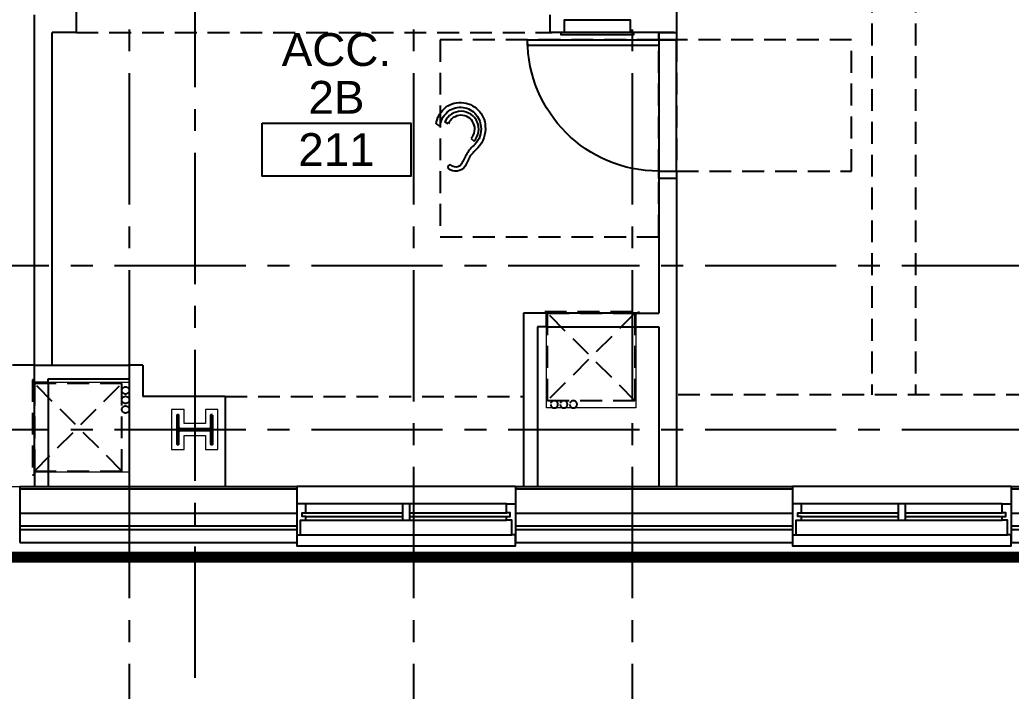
# Model space of a CAD drawing. Header units: inches. Extents: x -3700 to 367, y -844 to 2341.
# Drawn here: x -2904 to -2632, y -71.7 to 112.4 of the extents above; entities that cross this region are included whole.
import ezdxf
from ezdxf.enums import TextEntityAlignment as Align
from ezdxf.xclip import XClip

# ---------------------------------------------------------------- set-up
doc = ezdxf.new("R2010")
doc.units = ezdxf.units.IN
doc.header["$LTSCALE"] = 48
doc.header["$MEASUREMENT"] = 0
doc.header["$XCLIPFRAME"] = 0
for name, pattern in [('CENTER2', [1.125, 0.75, -0.125, 0.125, -0.125]), ('HIDDEN', [0.375, 0.25, -0.125]), ('HIDDEN2', [0.1875, 0.125, -0.0625]), ('PHANTOM2', [1.25, 0.625, -0.125, 0.125, -0.125, 0.125, -0.125])]:
    doc.linetypes.add(name, pattern=pattern)
for name, color, linetype, lineweight in [('A-Detl-Hatch', 1, 'Continuous', 18), ('S-Detl-Hatch', 1, 'Continuous', 18), ('S-Detl-Wide', 3, 'Continuous', 35)]:
    doc.layers.add(name, color=color, linetype=linetype, lineweight=lineweight)
for name, color, linetype in [('A-Door', 6, 'Continuous'), ('A-Door-Head', 8, 'Continuous'), ('A-Eqpm', 4, 'Continuous'), ('A-Flor-ADA', 8, 'PHANTOM2'), ('A-Flor-Soffit', 6, 'HIDDEN2'), ('A-Glaz', 6, 'Continuous'), ('A-Glaz-Sill', 8, 'Continuous'), ('A-Grid(3-32)', 8, 'CENTER2'), ('A-HVAC', 6, 'HIDDEN2'), ('A-Site-Property', 3, 'PHANTOM2'), ('A-Tag-Rm(3-32)', 2, 'Continuous'), ('A-Wall-Full', 3, 'Continuous'), ('A-Wall-Hatch', 15, 'Continuous')]:
    doc.layers.add(name, color=color, linetype=linetype)
doc.layers.add('G-Anno-Nplt', color=140, linetype='Continuous', lineweight=18, plot=False)
doc.styles.get("Standard").update_dxf_attribs({"font": 'arial.ttf'})

# ---------------------------------------------------------------- blocks, each defined once
blk = doc.blocks.new('EXTERIOR WINDOW')
at = {"layer": 'A-Glaz'}
for p, q in [((3829.83, -10349.67), (3856.33, -10349.67)), ((3829.83, -10350.67), (3856.33, -10350.67)), ((3829.83, -10351.67), (3884.83, -10351.67)), ((3858.33, -10349.67), (3884.83, -10349.67)), ((3858.33, -10350.67), (3884.83, -10350.67))]:
    blk.add_line(p, q, dxfattribs=at)
for points in [[(3829.83, -10349.67), (3829.83, -10347.17), (3827.33, -10347.17), (3827.33, -10355.67), (3828.33, -10355.67), (3828.33, -10351.67), (3829.83, -10351.67), (3829.83, -10350.67), (3828.83, -10350.67), (3828.83, -10349.67), (3829.83, -10349.67)], [(3884.83, -10349.67), (3884.83, -10347.17), (3887.33, -10347.17), (3887.33, -10355.67), (3886.33, -10355.67), (3886.33, -10351.67), (3884.83, -10351.67), (3884.83, -10350.67), (3885.83, -10350.67), (3885.83, -10349.67), (3884.83, -10349.67)]]:
    blk.add_lwpolyline(points, dxfattribs=at)
blk.add_lwpolyline([(3858.33, -10347.17), (3856.33, -10347.17), (3856.33, -10351.67), (3858.33, -10351.67)], close=True, dxfattribs=at)
at = {"layer": 'A-Glaz-Sill'}
for p, q in [((3887.33, -10342.42), (3827.33, -10342.42)), ((3884.83, -10347.17), (3829.83, -10347.17)), ((3828.33, -10355.67), (3886.33, -10355.67))]:
    blk.add_line(p, q, dxfattribs=at)
blk.add_lwpolyline([(3827.33, -10355.67), (3827.33, -10358.67), (3887.33, -10358.67), (3887.33, -10355.67)], dxfattribs=at)
blk = doc.blocks.new('2ND FLOOR CORE & SHELL')
at = {"layer": 'A-Wall-Full'}
for p, q in [((8780.5, -9213.38), (8856.5, -9213.38)), ((8780.5, -9213.38), (8780.5, -9228.75)), ((8856.5, -9213.38), (8856.5, -9228.75)), ((8916.5, -9213.38), (8992.5, -9213.38)), ((8916.5, -9213.38), (8916.5, -9228.75)), ((8992.5, -9213.38), (8992.5, -9228.75)), ((9052.5, -9213.38), (9093.12, -9213.38)), ((9052.5, -9213.38), (9052.5, -9228.75)), ((8780.5, -9228.75), (8856.5, -9228.75)), ((8916.5, -9228.75), (8992.5, -9228.75)), ((9052.5, -9228.75), (9108.5, -9228.75))]:
    blk.add_line(p, q, dxfattribs=at)
at = {"layer": 'A-Wall-Hatch'}
for p, q in [((8780.5, -9214), (8856.5, -9214)), ((8916.5, -9214), (8992.5, -9214)), ((9052.5, -9214), (9093.75, -9214)), ((8780.5, -9220.63), (8856.5, -9220.63)), ((8916.5, -9220.63), (8992.5, -9220.63)), ((9052.5, -9220.63), (9100.37, -9220.63)), ((8780.5, -9224.13), (8856.5, -9224.13)), ((8780.5, -9225.13), (8856.5, -9225.13)), ((8916.5, -9224.13), (8992.5, -9224.13)), ((8916.5, -9225.13), (8992.5, -9225.13)), ((9052.5, -9224.13), (9103.87, -9224.13)), ((9052.5, -9225.13), (9104.87, -9225.13))]:
    blk.add_line(p, q, dxfattribs=at)
for p in [(5029.17, 1129.05), (5165.17, 1129.05)]:
    blk.add_blockref('EXTERIOR WINDOW', p)
blk = doc.blocks.new('*U9')
at = {"layer": 'A-Detl-Hatch'}
h = blk.add_hatch(dxfattribs=at)
h.set_pattern_fill('ANSI32', color=256, scale=6, style=0)
h.set_pattern_definition([(45, (0, -4.865), (-1.591, 1.591), []), (45, (1.0607, -4.865), (-1.591, 1.591), [])])
edge = h.paths.add_edge_path()
edge.add_line((3.98, -9.73), (3.98, -9.295))
edge.add_line((3.98, -9.295), (0.645, -9.295))
edge.add_arc((0.645, -8.795), 0.5, 180, 270, ccw=False)
edge.add_line((0.145, -8.795), (0.145, -0.935))
edge.add_arc((0.645, -0.935), 0.5, 90, 180, ccw=False)
edge.add_line((0.645, -0.435), (3.98, -0.435))
edge.add_line((3.98, -0.435), (3.98, 0))
edge.add_line((3.98, 0), (-3.98, 0))
edge.add_line((-3.98, 0), (-3.98, -0.435))
edge.add_line((-3.98, -0.435), (-0.645, -0.435))
edge.add_arc((-0.645, -0.935), 0.5, 0, 90, ccw=False)
edge.add_line((-0.145, -0.935), (-0.145, -8.795))
edge.add_arc((-0.645, -8.795), 0.5, -90, 0, ccw=False)
edge.add_line((-0.645, -9.295), (-3.98, -9.295))
edge.add_line((-3.98, -9.295), (-3.98, -9.73))
edge.add_line((-3.98, -9.73), (3.98, -9.73))
at = {"color": 0, "linetype": 'ByBlock'}
blk.add_lwpolyline([(3.98, -9.73), (3.98, -9.295), (0.645, -9.295, -0.4142136), (0.145, -8.795), (0.145, -0.935, -0.4142136), (0.645, -0.435), (3.98, -0.435), (3.98, 0), (-3.98, 0), (-3.98, -0.435), (-0.645, -0.435, -0.4142136), (-0.145, -0.935), (-0.145, -8.795, -0.4142136), (-0.645, -9.295), (-3.98, -9.295), (-3.98, -9.73)], format="xyb", close=True, dxfattribs=at)
blk = doc.blocks.new('W10X33')
at = {"layer": 'S-Detl-Hatch'}
blk.add_lwpolyline([(13773.28, -7309.78), (13773.28, -7306.34), (13769.45, -7306.34), (13769.45, -7300.48), (13773.28, -7300.48), (13773.28, -7297.05), (13762.32, -7297.05), (13762.32, -7300.48), (13766.16, -7300.48), (13766.16, -7306.34), (13762.32, -7306.34), (13762.32, -7309.78)], close=True, dxfattribs=at)
at = {"layer": 'S-Detl-Wide'}
blk.add_blockref('*U9', (13767.8, -7298.55), dxfattribs=at)
blk = doc.blocks.new('2ND FLOOR - STRUCTURAL GRID')
at = {"layer": 'A-Grid(3-32)'}
for p, q in [((8810.5, -7426.01), (8810.5, -9409.77)), ((8888.5, -7426.01), (8888.5, -9409.77)), ((8948.5, -7426.01), (8948.5, -9409.77)), ((8828.5, -7447.85), (8828.5, -9387.48)), ((8104.5, -9152.75), (11912.5, -9152.75)), ((8104.5, -9197.75), (11912.5, -9197.75))]:
    blk.add_line(p, q, dxfattribs=at)
at = {"rotation": 90}
blk.add_blockref('W10X33', (1525.09, -22965.55), dxfattribs=at)
blk = doc.blocks.new('36in door')
blk.add_lwpolyline([(-1.5, -36), (0, -36), (0, 0), (-1.5, 0)], close=True)
blk.add_arc((0, 0), 36, 180, 270)
blk = doc.blocks.new('HVAC UNIT NICHE')
at = {"layer": 'A-Door-Head'}
blk.add_lwpolyline([(4, 0), (28.5, 0), (28.5, -3.75), (4, -3.75)], close=True, dxfattribs=at)
at = {"layer": 'A-HVAC'}
for p, q in [((4.25, 0), (28.25, -24)), ((4.25, -24), (28.25, 0))]:
    blk.add_line(p, q, dxfattribs=at)
for points in [[(3.25, 0), (29.25, 0), (29.25, 0.5), (3.25, 0.5)], [(4.25, -24), (28.25, -24), (28.25, 0), (4.25, 0)]]:
    blk.add_lwpolyline(points, close=True, dxfattribs=at)
for centre in [(21.13, -25), (23.75, -25), (26.36, -25)]:
    blk.add_circle(centre, 1, dxfattribs=at)
at = {"layer": 'A-Wall-Full'}
for p, q in [((4, 0), (0, 0)), ((4, -3.75), (4, 0)), ((28.5, 0), (33.25, 0)), ((28.5, -3.75), (28.5, 0)), ((33.25, 0), (33.25, -26)), ((4, -3.75), (0, -3.75)), ((28.5, -3.75), (29.5, -3.75)), ((29.5, -3.75), (29.5, -26))]:
    blk.add_line(p, q, dxfattribs=at)
at = {"layer": 'G-Anno-Nplt'}
blk.add_lwpolyline([(4, 0), (4, -26), (28.5, -26), (28.5, 0)], close=True, dxfattribs=at)
blk = doc.blocks.new('ADA 2 Bedroom Suite')
at = {"layer": 'A-Door'}
for points in [[(343.32, 118.5), (343.32, 120.5), (348.2, 120.5), (348.2, 118.5)], [(343.32, 80.5), (343.32, 82.5), (348.2, 82.5), (348.2, 80.5)]]:
    blk.add_lwpolyline(points, close=True, dxfattribs=at)
at = {"layer": 'A-Door-Head'}
blk.add_lwpolyline([(343.32, 118.5), (343.32, 82.5), (348.2, 82.5), (348.2, 118.5)], close=True, dxfattribs=at)
at = {"layer": 'A-Eqpm'}
for points in [[(335.45, 120.5), (317.45, 120.5), (317.45, 124), (335.45, 124)], [(336.45, 120.5), (316.45, 120.5), (316.45, 120), (336.45, 120)]]:
    blk.add_lwpolyline(points, close=True, dxfattribs=at)
at = {"layer": 'A-Flor-ADA', "linetype": 'HIDDEN2'}
for points in [[(283.32, 64.5), (343.32, 64.5), (343.32, 118.5), (283.32, 118.5)], [(348.2, 118.5), (348.2, 82.5), (396.2, 82.5), (396.2, 118.5)]]:
    blk.add_lwpolyline(points, close=True, dxfattribs=at)
at = {"layer": 'A-Flor-Soffit'}
for p, q in [((401.75, 132), (401.75, 21.18)), ((413.75, 132), (413.75, 21.18)), ((183.53, 120.5), (314.07, 120.5)), ((172, 29.25), (1.25, 29.25)), ((224.36, 20.73), (306.15, 20.73)), ((480.62, 21.18), (348.2, 21.18))]:
    blk.add_line(p, q, dxfattribs=at)
at = {"layer": 'A-Wall-Full'}
for p, q in [((348.2, 175.75), (348.2, 118.5)), ((183.53, 120.5), (183.53, 148)), ((172, 29.25), (172, 125.37)), ((313.45, 125.37), (313.45, 120.5)), ((183.53, 120.5), (176.87, 120.5)), ((176.87, 29.25), (176.87, 120.5)), ((347.57, 120.5), (313.45, 120.5)), ((343.32, 120.5), (343.32, 118.5)), ((343.32, 118.5), (348.2, 118.5)), ((343.32, 82.5), (348.2, 82.5)), ((343.32, 82.5), (343.32, 43.55)), ((348.2, 82.5), (348.2, -4)), ((306.15, 43.55), (306.15, -4)), ((311.97, 43.55), (306.15, 43.55)), ((341.01, 43.55), (343.32, 43.55)), ((312.01, 39.8), (310.07, 39.8)), ((310.07, 39.8), (310.07, -4)), ((341.01, 39.8), (343.32, 39.8)), ((343.32, 39.8), (343.32, -4)), ((201.75, 29.25), (198, 29.25)), ((201.75, 29.25), (201.75, 20.73)), ((198, 25.5), (198, -4)), ((224.36, 20.73), (201.75, 20.73)), ((224.36, 20.73), (224.36, -4))]:
    blk.add_line(p, q, dxfattribs=at)
at = {"layer": 'G-Anno-Nplt'}
blk.add_line((1.25, -4), (482.44, -4), dxfattribs=at)
ref = blk.add_blockref('HVAC UNIT NICHE', (341.01, 43.55), dxfattribs=dict(xscale=-1))
XClip(ref).set_block_clipping_path([(-0.6738588954, -26), (28.990999326, 2.7946465715)])
at = {"rotation": 90}
blk.add_blockref('HVAC UNIT NICHE', (172, -4), dxfattribs=at)
at = {"layer": 'A-Door', "extrusion": (0, 0, -1), "zscale": -1, "rotation": 90}
blk.add_blockref('36in door', (-343.32, 118.5), dxfattribs=at)
blk = doc.blocks.new('Rm Tag')
blk.add_lwpolyline([(-0.2124, 0.0759), (0.2124, 0.0759), (0.2124, -0.0759), (-0.2124, -0.0759)], close=True)
for p in [(0, 0.2858), (0, 0.1493), (0, 0)]:
    blk.add_attdef('XXX', text='', height=0.0938).set_placement(p, align=Align.MIDDLE_CENTER)
blk = doc.blocks.new('HI Symbol')
for p, q in [((-3.27, 0.7), (-4.19, 1.28)), ((3, -3.29), (3.79, -4.02))]:
    blk.add_line(p, q)
for points in [[(-6.63, 0.65, -0.182935), (-4.44, 4.8, -0.200247), (0.29, 6.53, -0.195072), (4.92, 4.47, -0.193072), (6.86, 0.03, -0.217394), (4.81, -5.88, 0.008253), (2.76, -8.08, 0.005655), (1.37, -10.89, -0.460511), (-3.3, -11.51, -0.33814)], [(-6.63, 0.65), (-5.5, -0.07, -0.195256), (-3.58, 3.85, -0.201114), (0.24, 5.25, -0.195703), (4.01, 3.58, -0.179051), (5.66, -0.07, -0.224659), (4.03, -4.95, 0.096678), (1.84, -7.53, 0.036089), (0.34, -10.32, -0.47152), (-2.7, -10.57, 0.661656), (-3.25, -11.51, -2.553875)]]:
    blk.add_lwpolyline(points, format="xyb")
for radius, end in [(4.85, 155.5899), (3.77, 157.8484)]:
    blk.add_arc((0.23, -0.73), radius, 317.2822, end)

msp = doc.modelspace()

# ---------------------------------------------------------------- linework, layer by layer
at = {"layer": 'A-Site-Property', "const_width": 3}
msp.add_lwpolyline([(-2840, -35, 0.00039089), (-2984, -35.1126, 0.00127042), (-3452, -37.0334), (-3452, 827.7361), (-3452, 1727.7361), (-48.2482, 1093.3029, 0.00270737), (100, 1066.5004), (100, -35), (-2840, -35)], format="xyb", dxfattribs=at)

# ---------------------------------------------------------------- block references
at = {"linetype": 'HIDDEN'}
msp.add_blockref('2ND FLOOR - STRUCTURAL GRID', (-11684.4994, 9197.75), dxfattribs=at)
for name, p in [('2ND FLOOR CORE & SHELL', (-11684.4994, 9197.75)), ('ADA 2 Bedroom Suite', (-3071.9981, -11.625))]:
    msp.add_blockref(name, p)
at = {"layer": 'A-Tag-Rm(3-32)'}
ref = msp.add_blockref('Rm Tag', (-2817.1276, 76.7903), dxfattribs=dict(at, xscale=96, yscale=96, zscale=96))
ref.add_attrib('XXX', 'ACC.', dxfattribs={"layer": '0', "height": 9}).set_placement((-2817.1276, 104.2315), align=Align.MIDDLE_CENTER)
ref.add_attrib('XXX', '2B', dxfattribs={"layer": '0', "height": 9}).set_placement((-2817.1276, 91.1213), align=Align.MIDDLE_CENTER)
ref.add_attrib('XXX', '211', dxfattribs={"layer": '0', "height": 9}).set_placement((-2817.1276, 76.7903), align=Align.MIDDLE_CENTER)
msp.add_blockref('HI Symbol', (-2783.1622, 83.1648), dxfattribs=at)

doc.saveas('drawing.dxf')
